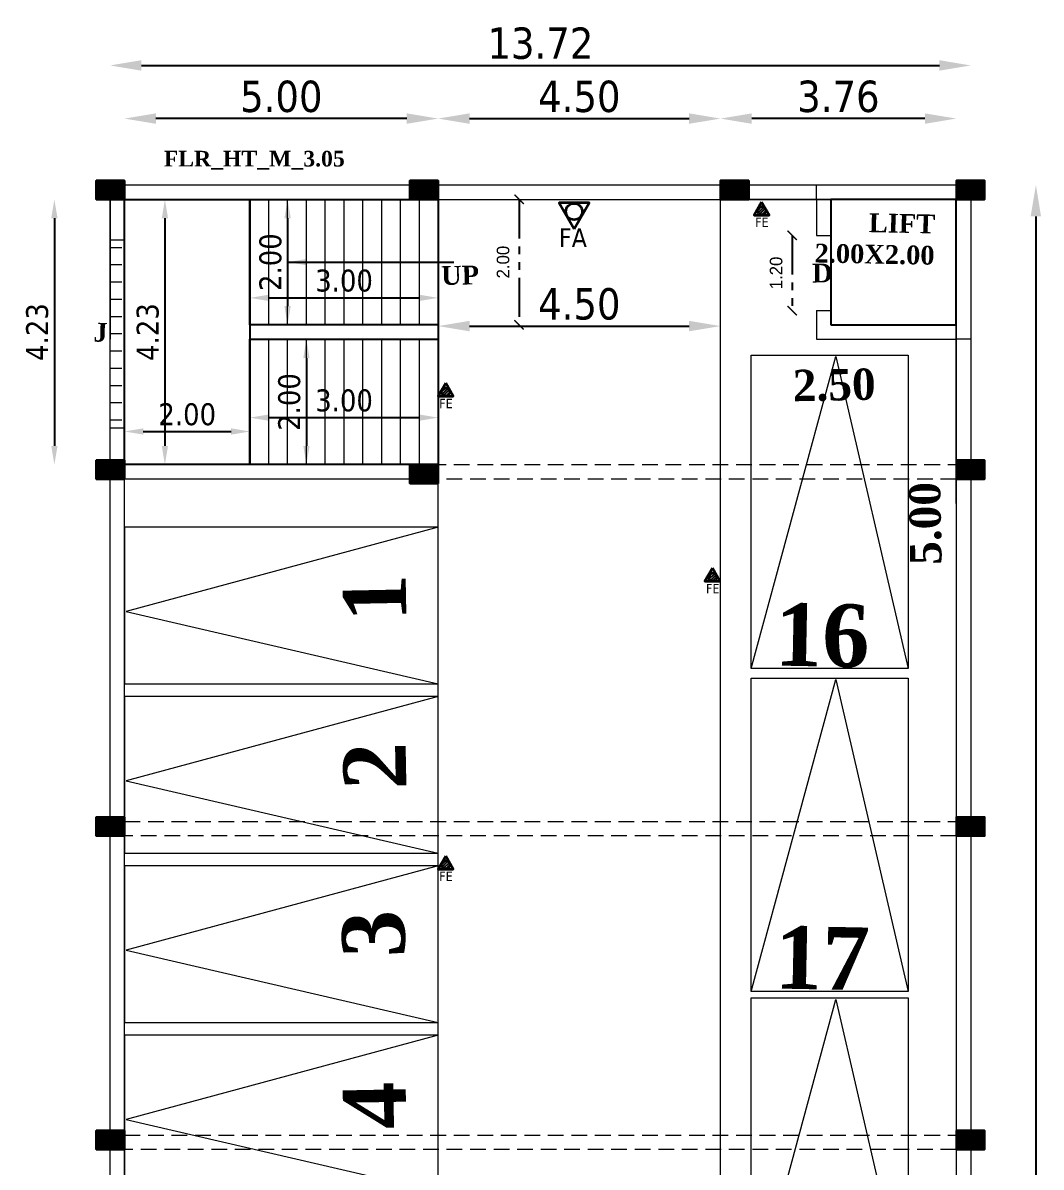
# Model space of a CAD drawing. Header units: metres. Extents: x -44 to 239, y -4 to 219.
# Drawn here: x 82.49 to 98.72, y 54.32 to 72.57 of the extents above; entities that cross this region are included whole.
import ezdxf

# ---------------------------------------------------------------- set-up
doc = ezdxf.new("R2010")
doc.units = ezdxf.units.M
doc.header["$MEASUREMENT"] = 0
doc.linetypes.add('001- GROUND FLOOR PLAN$0$HIDDEN', pattern=[0.375, 0.25, -0.125])
doc.linetypes.add('PHANTOM2', pattern=[1.25, 0.625, -0.125, 0.125, -0.125, 0.125, -0.125])
doc.layers.add('0 @ 1', color=7, linetype='Continuous')
doc.layers.add('A-Column RCC', color=6, linetype='Continuous', lineweight=30)
doc.layers.add('A-Hatch Concrete-TC', color=253, linetype='Continuous', lineweight=0)
doc.styles.add('CODE', font='tahoma.ttf')
doc.styles.add('MtXpl_Times_New_Roma', font='timesbd.ttf')
doc.styles.get("Standard").update_dxf_attribs({"font": 'arial.ttf'})
doc.styles.add('USA TEXT', font='GOTHIC.TTF')
doc.dimstyles.new('1-100-ED', dxfattribs={"dimtxt": 0.2, "dimasz": 0.15, "dimexe": 0.18, "dimexo": 0.0625, "dimgap": 0.15, "dimtad": 1, "dimzin": 0, "dimdsep": 46, "dimtxsty": 'USA TEXT', "dimblk": 'ARCHTICK', "dimcen": 0.1, "dimse1": 1, "dimse2": 1, "dimclrd": 256, "dimclrt": 256, "dimadec": 0, "dimazin": 0, "dimtfac": 1, "dimtofl": 0, "dimtmove": 0, "dimatfit": 3, "dimldrblk": 'ARCHTICK', "dimfxl": 0, "dimtolj": 1, "dimtzin": 0, "dimarcsym": 0})
doc.dimstyles.new('OUTER', dxfattribs={"dimscale": 0, "dimtxt": 0.35, "dimasz": 0.3, "dimexe": 0.18, "dimexo": 0.0625, "dimgap": 0.09, "dimtad": 1, "dimzin": 0, "dimdsep": 46, "dimtxsty": 'CODE', "dimcen": 0.09, "dimse1": 1, "dimse2": 1, "dimclrd": 256, "dimclrt": 1, "dimadec": 0, "dimazin": 0, "dimtfac": 1, "dimtofl": 0, "dimtmove": 2, "dimatfit": 3, "dimfxl": 0, "dimtolj": 1, "dimtzin": 0, "dimarcsym": 0})
pattern_1 = [(45, (14.558902, 43.005652), (-0.022097087, 0.022097087), [])]
pattern_2 = [(45, (18.811872, 47.594997), (-0.022097087, 0.022097087), [])]
pattern_3 = [(45, (14.558902, 50.546222), (-0.022097087, 0.022097087), [])]
pattern_4 = [(45, (19.594346, 53.435886), (-0.022097087, 0.022097087), [])]

# ---------------------------------------------------------------- blocks, each defined once
blk = doc.blocks.new('cq')
at = {"layer": 'A-Hatch Concrete-TC'}
h = blk.add_hatch(dxfattribs=at)
h.set_pattern_fill('ANSI31', scale=0.01, angle=90)
h.set_pattern_definition([(135, (0, 0), (-0.00088388347648, -0.00088388347648), [])])
h.paths.add_polyline_path([(8280.033, -864.633), (8280.033, -864.333), (8279.583, -864.333), (8279.583, -864.633)])
at = {"layer": 'A-Column RCC', "color": 7}
blk.add_lwpolyline([(8280.033, -864.633), (8280.033, -864.333), (8279.583, -864.333), (8279.583, -864.633)], close=True, dxfattribs=at)
blk = doc.blocks.new('*D1019')
at = {"lineweight": -2, "ltscale": 2}
blk.add_line((89.608, 67.731), (93.108, 67.731), dxfattribs=at)
at = {"ltscale": 2}
for points in [[(89.608, 67.814), (89.608, 67.648), (89.108, 67.731)], [(93.108, 67.814), (93.108, 67.648), (93.608, 67.731)]]:
    blk.add_solid(points, dxfattribs=at)
at = {"layer": 'Defpoints', "color": 0, "ltscale": 2}
for p in [(93.608, 67.731), (93.608, 67.731), (89.108, 63.275)]:
    blk.add_point(p, dxfattribs=at)
at = {"color": 1, "lineweight": 20, "ltscale": 2, "insert": (91.358, 68.081), "char_height": 0.5, "attachment_point": 5, "style": 'CODE'}
blk.add_mtext('\\A1;4.50', dxfattribs=at)
blk = doc.blocks.new('*D1020')
at = {"lineweight": -2, "ltscale": 2}
blk.add_line((84.378, 71.887), (97.098, 71.887), dxfattribs=at)
at = {"ltscale": 2}
for points in [[(84.378, 71.971), (84.378, 71.804), (83.878, 71.887)], [(97.098, 71.971), (97.098, 71.804), (97.598, 71.887)]]:
    blk.add_solid(points, dxfattribs=at)
at = {"layer": 'Defpoints', "color": 0, "ltscale": 2}
for p in [(97.598, 71.887), (83.878, 69.229), (97.598, 69.229)]:
    blk.add_point(p, dxfattribs=at)
at = {"color": 1, "lineweight": 20, "ltscale": 2, "insert": (90.738, 72.238), "char_height": 0.5, "attachment_point": 5, "style": 'CODE'}
blk.add_mtext('\\A1;13.72', dxfattribs=at)
blk = doc.blocks.new('*D1021')
at = {"lineweight": -2, "ltscale": 2}
blk.add_line((98.636, 69.481), (98.636, 19.264), dxfattribs=at)
at = {"ltscale": 2}
for points in [[(98.553, 69.481), (98.719, 69.481), (98.636, 69.981)], [(98.553, 19.264), (98.719, 19.264), (98.636, 18.764)]]:
    blk.add_solid(points, dxfattribs=at)
at = {"layer": 'Defpoints', "color": 0, "ltscale": 2}
for p in [(97.368, 69.981), (91.611, 18.764), (98.636, 18.764)]:
    blk.add_point(p, dxfattribs=at)
at = {"color": 1, "lineweight": 20, "ltscale": 2, "insert": (98.286, 44.373), "char_height": 0.5, "attachment_point": 5, "rotation": 90, "style": 'CODE'}
blk.add_mtext('\\A1;51.22', dxfattribs=at)
blk = doc.blocks.new('*D1022')
at = {"lineweight": -2, "ltscale": 2}
blk.add_line((88.608, 71.04), (84.608, 71.04), dxfattribs=at)
at = {"ltscale": 2}
for points in [[(84.608, 71.123), (84.608, 70.957), (84.108, 71.04)], [(88.608, 71.123), (88.608, 70.957), (89.108, 71.04)]]:
    blk.add_solid(points, dxfattribs=at)
at = {"layer": 'Defpoints', "color": 0, "ltscale": 2}
for p in [(84.108, 71.04), (84.108, 69.751), (89.108, 69.751)]:
    blk.add_point(p, dxfattribs=at)
at = {"color": 1, "lineweight": 20, "ltscale": 2, "insert": (86.608, 71.39), "char_height": 0.5, "attachment_point": 5, "style": 'CODE'}
blk.add_mtext('\\A1;5.00', dxfattribs=at)
blk = doc.blocks.new('*D1023')
at = {"lineweight": -2, "ltscale": 2}
blk.add_line((89.608, 71.04), (93.108, 71.04), dxfattribs=at)
at = {"ltscale": 2}
for points in [[(89.608, 71.123), (89.608, 70.957), (89.108, 71.04)], [(93.108, 71.123), (93.108, 70.957), (93.608, 71.04)]]:
    blk.add_solid(points, dxfattribs=at)
at = {"layer": 'Defpoints', "color": 0, "ltscale": 2}
for p in [(93.608, 71.04), (89.108, 69.307), (93.608, 69.307)]:
    blk.add_point(p, dxfattribs=at)
at = {"color": 1, "lineweight": 20, "ltscale": 2, "insert": (91.358, 71.39), "char_height": 0.5, "attachment_point": 5, "style": 'CODE'}
blk.add_mtext('\\A1;4.50', dxfattribs=at)
blk = doc.blocks.new('*D1024')
at = {"lineweight": -2, "ltscale": 2}
blk.add_line((96.868, 71.04), (94.108, 71.04), dxfattribs=at)
at = {"ltscale": 2}
for points in [[(94.108, 71.123), (94.108, 70.957), (93.608, 71.04)], [(96.868, 71.123), (96.868, 70.957), (97.368, 71.04)]]:
    blk.add_solid(points, dxfattribs=at)
at = {"layer": 'Defpoints', "color": 0, "ltscale": 2}
for p in [(93.608, 71.04), (93.608, 69.417), (97.368, 69.417)]:
    blk.add_point(p, dxfattribs=at)
at = {"color": 1, "lineweight": 20, "ltscale": 2, "insert": (95.488, 71.39), "char_height": 0.5, "attachment_point": 5, "style": 'CODE'}
blk.add_mtext('\\A1;3.76', dxfattribs=at)
blk = doc.blocks.new('*D1091')
at = {"lineweight": -2}
blk.add_line((84.752, 69.451), (84.752, 65.821), dxfattribs=at)
for points in [[(84.702, 69.451), (84.802, 69.451), (84.752, 69.751)], [(84.702, 65.821), (84.802, 65.821), (84.752, 65.521)]]:
    blk.add_solid(points)
at = {"layer": 'Defpoints', "color": 0}
for p in [(84.383, 69.751), (84.383, 65.521), (84.752, 65.521)]:
    blk.add_point(p, dxfattribs=at)
at = {"color": 1, "insert": (84.48, 67.636), "char_height": 0.35, "attachment_point": 5, "rotation": 90, "style": 'CODE'}
blk.add_mtext('\\A1;4.23', dxfattribs=at)
blk = doc.blocks.new('*D1092')
at = {"lineweight": -2}
blk.add_line((84.408, 66.05), (85.808, 66.05), dxfattribs=at)
for points in [[(84.408, 66.1), (84.408, 66), (84.108, 66.05)], [(85.808, 66.1), (85.808, 66), (86.108, 66.05)]]:
    blk.add_solid(points)
at = {"layer": 'Defpoints', "color": 0}
for p in [(84.108, 65.902), (86.108, 66.05), (86.108, 65.902)]:
    blk.add_point(p, dxfattribs=at)
at = {"color": 1, "insert": (85.108, 66.322), "char_height": 0.35, "attachment_point": 5, "style": 'CODE'}
blk.add_mtext('\\A1;2.00', dxfattribs=at)
blk = doc.blocks.new('*D1093')
at = {"lineweight": -2}
blk.add_line((87.008, 67.221), (87.008, 65.821), dxfattribs=at)
for points in [[(86.958, 67.221), (87.058, 67.221), (87.008, 67.521)], [(86.958, 65.821), (87.058, 65.821), (87.008, 65.521)]]:
    blk.add_solid(points)
at = {"layer": 'Defpoints', "color": 0}
for p in [(86.408, 67.521), (86.408, 65.521), (87.008, 65.521)]:
    blk.add_point(p, dxfattribs=at)
at = {"color": 1, "insert": (86.736, 66.521), "char_height": 0.35, "attachment_point": 5, "rotation": 90, "style": 'CODE'}
blk.add_mtext('\\A1;2.00', dxfattribs=at)
blk = doc.blocks.new('*D1094')
at = {"lineweight": -2}
blk.add_line((86.408, 66.271), (88.808, 66.271), dxfattribs=at)
for points in [[(86.408, 66.321), (86.408, 66.221), (86.108, 66.271)], [(88.808, 66.321), (88.808, 66.221), (89.108, 66.271)]]:
    blk.add_solid(points)
at = {"layer": 'Defpoints', "color": 0}
for p in [(86.108, 66.271), (89.108, 66.271), (89.108, 66.271)]:
    blk.add_point(p, dxfattribs=at)
at = {"color": 1, "insert": (87.608, 66.543), "char_height": 0.35, "attachment_point": 5, "style": 'CODE'}
blk.add_mtext('\\A1;3.00', dxfattribs=at)
blk = doc.blocks.new('*D1095')
at = {"lineweight": -2}
blk.add_line((86.408, 68.181), (88.808, 68.181), dxfattribs=at)
for points in [[(86.408, 68.231), (86.408, 68.131), (86.108, 68.181)], [(88.808, 68.231), (88.808, 68.131), (89.108, 68.181)]]:
    blk.add_solid(points)
at = {"layer": 'Defpoints', "color": 0}
for p in [(89.108, 68.181), (86.108, 67.969), (89.108, 67.969)]:
    blk.add_point(p, dxfattribs=at)
at = {"color": 1, "insert": (87.608, 68.454), "char_height": 0.35, "attachment_point": 5, "style": 'CODE'}
blk.add_mtext('\\A1;3.00', dxfattribs=at)
blk = doc.blocks.new('*D1096')
at = {"lineweight": -2}
blk.add_line((86.708, 69.451), (86.708, 68.051), dxfattribs=at)
for points in [[(86.658, 69.451), (86.758, 69.451), (86.708, 69.751)], [(86.658, 68.051), (86.758, 68.051), (86.708, 67.751)]]:
    blk.add_solid(points)
at = {"layer": 'Defpoints', "color": 0}
for p in [(86.608, 69.751), (86.608, 67.751), (86.708, 67.751)]:
    blk.add_point(p, dxfattribs=at)
at = {"color": 1, "insert": (86.436, 68.751), "char_height": 0.35, "attachment_point": 5, "rotation": 90, "style": 'CODE'}
blk.add_mtext('\\A1;2.00', dxfattribs=at)
blk = doc.blocks.new('*D1097')
at = {"lineweight": -2}
blk.add_line((82.99, 69.451), (82.99, 65.821), dxfattribs=at)
for points in [[(82.94, 69.451), (83.04, 69.451), (82.99, 69.751)], [(82.94, 65.821), (83.04, 65.821), (82.99, 65.521)]]:
    blk.add_solid(points)
at = {"layer": 'Defpoints', "color": 0}
for p in [(84.383, 69.751), (82.99, 65.521), (84.383, 65.521)]:
    blk.add_point(p, dxfattribs=at)
at = {"color": 1, "insert": (82.718, 67.636), "char_height": 0.35, "attachment_point": 5, "rotation": 90, "style": 'CODE'}
blk.add_mtext('\\A1;4.23', dxfattribs=at)
blk = doc.blocks.new('_ArchTick')
at = {"color": 0, "linetype": 'ByBlock', "const_width": 0.15}
blk.add_lwpolyline([(-0.5, -0.5), (0.5, 0.5)], dxfattribs=at)
blk = doc.blocks.new('*D508')
at = {"linetype": 'PHANTOM2', "lineweight": -2}
blk.add_line((90.398, 69.751), (90.398, 67.751), dxfattribs=at)
at = {"layer": 'Defpoints', "color": 0}
for p in [(88.883, 69.751), (88.883, 67.751), (90.398, 67.751)]:
    blk.add_point(p, dxfattribs=at)
at = {"lineweight": -2, "xscale": 0.15, "yscale": 0.15, "zscale": 0.15}
for p, rotation in [((90.398, 69.751), 90), ((90.398, 67.751), 270)]:
    blk.add_blockref('_ArchTick', p, dxfattribs=dict(at, rotation=rotation))
at = {"insert": (90.143, 68.751), "char_height": 0.2, "attachment_point": 5, "rotation": 90, "style": 'USA TEXT'}
blk.add_mtext('\\A1;2.00', dxfattribs=at)
blk = doc.blocks.new('*D509')
at = {"linetype": 'PHANTOM2', "lineweight": -2}
blk.add_line((94.751, 69.178), (94.751, 67.978), dxfattribs=at)
at = {"layer": 'Defpoints', "color": 0}
for p in [(95.138, 69.178), (94.751, 67.978), (95.138, 67.978)]:
    blk.add_point(p, dxfattribs=at)
at = {"lineweight": -2, "xscale": 0.15, "yscale": 0.15, "zscale": 0.15}
for p, rotation in [((94.751, 69.178), 90), ((94.751, 67.978), 270)]:
    blk.add_blockref('_ArchTick', p, dxfattribs=dict(at, rotation=rotation))
at = {"insert": (94.496, 68.578), "char_height": 0.2, "attachment_point": 5, "rotation": 90, "style": 'USA TEXT'}
blk.add_mtext('\\A1;1.20', dxfattribs=at)

msp = doc.modelspace()

# ---------------------------------------------------------------- hatches: boundary and pattern name
at = {"lineweight": 25}
h = msp.add_hatch(dxfattribs=at)
h.set_pattern_fill('ANSI31', color=256, scale=0.25)
h.set_pattern_definition(pattern_4)
h.paths.add_polyline_path([(94.19766, 69.57114, 1), (94.3288, 69.57114, 1)])
h = msp.add_hatch(dxfattribs=at)
h.set_pattern_fill('ANSI31', color=256, scale=0.25)
h.set_pattern_definition(pattern_4)
h.paths.add_polyline_path([(94.19766, 69.57114, 1), (94.3288, 69.57114, 1)])
at = {"lineweight": 20}
h = msp.add_hatch(dxfattribs=at)
h.set_pattern_fill('ANGLE', color=256)
h.set_pattern_definition([(0, (-1634.06234, 1662.88526), (0, 0.275), [0.2, -0.075]), (90, (-1634.06234, 1662.88526), (-0.275, 0), [0.2, -0.075])])
h.paths.add_polyline_path([(84.10792, 69.10695), (83.87869, 69.10695), (83.88205, 66.10695), (84.10792, 66.10695)])
at = {"lineweight": 25}
h = msp.add_hatch(dxfattribs=at)
h.set_pattern_fill('ANSI31', color=256, scale=0.25)
h.set_pattern_definition(pattern_3)
h.paths.add_polyline_path([(89.16222, 66.68148, 1), (89.29336, 66.68148, 1)])
h = msp.add_hatch(dxfattribs=at)
h.set_pattern_fill('ANSI31', color=256, scale=0.25)
h.set_pattern_definition(pattern_3)
h.paths.add_polyline_path([(89.16222, 66.68148, 1), (89.29336, 66.68148, 1)])
h = msp.add_hatch(dxfattribs=at)
h.set_pattern_fill('ANSI31', color=256, scale=0.25)
h.set_pattern_definition(pattern_2)
h.paths.add_polyline_path([(93.41519, 63.73025, 1), (93.54633, 63.73025, 1)])
h = msp.add_hatch(dxfattribs=at)
h.set_pattern_fill('ANSI31', color=256, scale=0.25)
h.set_pattern_definition(pattern_2)
h.paths.add_polyline_path([(93.41519, 63.73025, 1), (93.54633, 63.73025, 1)])
h = msp.add_hatch(dxfattribs=at)
h.set_pattern_fill('ANSI31', color=256, scale=0.25)
h.set_pattern_definition(pattern_1)
h.paths.add_polyline_path([(89.16222, 59.14091, 1), (89.29336, 59.14091, 1)])
h = msp.add_hatch(dxfattribs=at)
h.set_pattern_fill('ANSI31', color=256, scale=0.25)
h.set_pattern_definition(pattern_1)
h.paths.add_polyline_path([(89.16222, 59.14091, 1), (89.29336, 59.14091, 1)])

# ---------------------------------------------------------------- linework, layer by layer
at = {"lineweight": 20}
for p, q in [((83.87792, 65.29107), (83.88292, 69.75107)), ((84.10792, 69.75107), (84.10792, 65.52107)), ((86.40792, 67.75107), (86.40792, 69.75107)), ((86.70792, 67.75107), (86.70792, 69.75107)), ((87.00792, 67.75107), (87.00792, 69.75107)), ((87.30792, 67.75107), (87.30792, 69.75107)), ((87.60792, 67.75107), (87.60792, 69.75107)), ((87.90792, 67.75107), (87.90792, 69.75107)), ((88.20792, 67.75107), (88.20792, 69.75107)), ((88.50792, 67.75107), (88.50792, 69.75107)), ((88.80792, 67.75107), (88.80792, 69.75107)), ((89.10792, 18.99407), (89.10792, 69.75107)), ((93.60792, 18.99407), (93.60792, 69.75107)), ((97.36792, 69.75107), (94.05792, 69.75107)), ((97.36792, 64.90107), (97.36792, 69.75107)), ((95.13792, 69.17751), (95.36792, 69.17751)), ((83.87869, 69.10695), (84.10792, 69.10695)), ((95.13792, 67.97751), (95.36792, 67.97751)), ((86.40792, 65.52107), (86.40792, 67.52107)), ((86.70792, 65.52107), (86.70792, 67.52107)), ((87.00792, 65.52107), (87.00792, 67.52107)), ((87.30792, 65.52107), (87.30792, 67.52107)), ((87.60792, 65.52107), (87.60792, 67.52107)), ((87.90792, 65.52107), (87.90792, 67.52107)), ((88.20792, 65.52107), (88.20792, 67.52107)), ((88.50792, 65.52107), (88.50792, 67.52107)), ((88.80792, 65.52107), (88.80792, 67.52107)), ((94.09792, 62.26898), (95.44461, 67.24381)), ((95.44461, 67.24381), (96.59792, 62.26898)), ((83.87869, 66.10695), (84.10792, 66.10695)), ((84.10792, 65.29107), (83.87792, 65.29107)), ((89.10792, 64.5255), (84.13309, 63.1788)), ((84.13309, 63.1788), (89.10792, 62.0255)), ((94.09792, 57.11851), (95.44461, 62.09334)), ((95.44461, 62.09334), (96.59792, 57.11851)), ((89.10792, 61.8255), (84.13309, 60.4788)), ((84.13309, 60.4788), (89.10792, 59.3255)), ((89.10792, 59.12555), (84.13309, 57.77886)), ((84.13309, 57.77886), (89.10792, 56.62555)), ((94.09792, 52.01851), (95.44461, 56.99334)), ((95.44461, 56.99334), (96.59792, 52.01851)), ((89.10792, 56.42555), (84.13309, 55.07886)), ((84.13309, 55.07886), (89.10792, 53.92555))]:
    msp.add_line(p, q, dxfattribs=at)
at = {"linetype": '001- GROUND FLOOR PLAN$0$HIDDEN', "lineweight": 20}
for p, q in [((84.10792, 65.52107), (97.36792, 65.52107)), ((97.36792, 65.29107), (84.10792, 65.29107)), ((84.10792, 59.83107), (97.36792, 59.83107)), ((97.36792, 59.60107), (84.10792, 59.60107)), ((84.10792, 54.83107), (97.36792, 54.83107)), ((97.36792, 54.60107), (84.10792, 54.60107))]:
    msp.add_line(p, q, dxfattribs=at)
at = {"lineweight": 20}
for points in [[(83.87792, 18.76407), (83.87792, 69.98107), (97.59792, 69.98107), (97.59792, 18.76407)], [(84.10792, 18.99407), (84.10792, 69.75107), (97.36792, 69.75107), (97.36792, 18.99407)], [(94.09792, 67.26898), (96.59792, 67.26898), (96.59792, 62.26898), (94.09792, 62.26898)], [(84.10792, 64.5255), (84.10792, 62.0255), (89.10792, 62.0255), (89.10792, 64.5255)], [(94.09792, 62.11851), (96.59792, 62.11851), (96.59792, 57.11851), (94.09792, 57.11851)], [(84.10792, 61.8255), (84.10792, 59.3255), (89.10792, 59.3255), (89.10792, 61.8255)], [(84.10792, 59.12555), (84.10792, 56.62555), (89.10792, 56.62555), (89.10792, 59.12555)], [(94.09792, 57.01851), (96.59792, 57.01851), (96.59792, 52.01851), (94.09792, 52.01851)], [(84.10792, 56.42555), (84.10792, 53.92555), (89.10792, 53.92555), (89.10792, 56.42555)]]:
    msp.add_lwpolyline(points, close=True, dxfattribs=at)
for points in [[(95.13792, 69.75107), (95.13792, 69.98107), (97.59792, 69.98107), (97.59792, 67.52107), (97.36792, 67.52107)], [(88.65792, 69.75107), (84.10792, 69.75107)], [(95.13792, 69.75107), (95.13792, 69.17751)], [(95.36792, 67.97751), (95.36792, 67.75107), (97.36792, 67.75107), (97.36792, 69.75107), (95.36792, 69.75107), (95.36792, 69.17751)], [(95.13792, 67.97751), (95.13792, 67.52107), (97.36792, 67.52107)], [(89.10792, 65.52107), (84.10792, 65.52107)], [(89.10792, 65.29107), (84.10792, 65.29107)]]:
    msp.add_lwpolyline(points, dxfattribs=at)
for points in [[(84.10792, 69.75107), (86.10792, 69.75107), (86.10792, 65.52107), (84.10792, 65.52107)], [(84.10792, 69.75107), (89.10792, 69.75107), (89.10792, 65.52107), (84.10792, 65.52107)], [(89.10792, 67.75107), (86.10792, 67.75107), (86.10792, 69.75107), (89.10792, 69.75107)], [(95.36792, 67.75107), (97.36792, 67.75107), (97.36792, 69.75107), (95.36792, 69.75107)], [(86.10792, 67.52107), (89.10792, 67.52107), (89.10792, 65.52107), (86.10792, 65.52107)]]:
    msp.add_lwpolyline(points, close=True)
at = {"lineweight": 35}
for points in [[(94.26323, 69.70956), (94.14336, 69.50193), (94.38311, 69.50193)], [(94.26323, 69.70956), (94.14336, 69.50193), (94.38311, 69.50193)], [(91.27462, 69.28019), (91.51437, 69.69545), (91.03487, 69.69545)], [(91.27462, 69.28019), (91.51437, 69.69545), (91.03487, 69.69545)], [(89.22779, 66.8199), (89.10792, 66.61227), (89.34766, 66.61227)], [(89.22779, 66.8199), (89.10792, 66.61227), (89.34766, 66.61227)], [(93.48076, 63.86867), (93.36089, 63.66104), (93.60063, 63.66104)], [(93.48076, 63.86867), (93.36089, 63.66104), (93.60063, 63.66104)], [(89.22779, 59.27933), (89.10792, 59.0717), (89.34766, 59.0717)], [(89.22779, 59.27933), (89.10792, 59.0717), (89.34766, 59.0717)]]:
    msp.add_lwpolyline(points, close=True, dxfattribs=at)
for centre, radius in [((91.27462, 69.55703), 0.13114), ((91.27462, 69.55703), 0.13114), ((94.26323, 69.57114), 0.06557), ((94.26323, 69.57114), 0.06557), ((89.22779, 66.68148), 0.06557), ((89.22779, 66.68148), 0.06557), ((93.48076, 63.73025), 0.06557), ((93.48076, 63.73025), 0.06557), ((89.22779, 59.14091), 0.06557), ((89.22779, 59.14091), 0.06557)]:
    msp.add_circle(centre, radius, dxfattribs=at)

# ---------------------------------------------------------------- block references
at = {"lineweight": 20}
for p in [(-8195.92541, 934.3836), (-8190.92541, 934.3836), (-8195.92541, 929.9236), (-8195.92541, 924.2336), (-8195.92541, 919.2336)]:
    msp.add_blockref('cq', p, dxfattribs=at)
at = {"lineweight": 20, "xscale": -1}
for p in [(8373.64124, 934.3836), (8377.40124, 934.3836), (8377.40124, 929.9236), (8377.40124, 924.2336), (8377.40124, 919.2336)]:
    msp.add_blockref('cq', p, dxfattribs=at)
at = {"lineweight": 20, "xscale": -1, "rotation": 180}
msp.add_blockref('cq', (-8190.92541, -799.11145), dxfattribs=at)

# ---------------------------------------------------------------- texts
at = {"lineweight": 35, "style": 'CODE'}
for s, height, p in [('FE', 0.15, (94.16108, 69.31154)), ('FE', 0.15, (94.16108, 69.31154)), ('FA', 0.3, (91.03375, 68.9906)), ('FE', 0.15, (89.12564, 66.42187)), ('FE', 0.15, (89.12564, 66.42187)), ('FE', 0.15, (93.37861, 63.47065)), ('FE', 0.15, (93.37861, 63.47065)), ('FE', 0.15, (89.12564, 58.8813)), ('FE', 0.15, (89.12564, 58.8813))]:
    msp.add_text(s, height=height, dxfattribs=at).set_placement(p)
at = {"lineweight": 20, "style": 'MtXpl_Times_New_Roma'}
for s, height, rotation, p in [('UP', 0.3, 1.128911, (89.15867, 68.38591)), ('D', 0.3, 1.128911, (95.07194, 68.42478)), ('J', 0.3, 358.871089, (83.60955, 67.48487)), ('1', 1, 91.128911, (88.60318, 63.0263)), ('16', 1, 358.871089, (94.46541, 62.31836)), ('2', 1, 91.128911, (88.60278, 60.34653)), ('3', 1, 91.128911, (88.58134, 57.67146)), ('17', 1, 358.871089, (94.46541, 57.16789)), ('4', 1, 91.128911, (88.60304, 54.93358))]:
    msp.add_text(s, height=height, rotation=rotation, dxfattribs=at).set_placement(p)
at = {"insert": (84.73434, 70.52581), "char_height": 0.25, "width": 2.5822321, "attachment_point": 1, "style": 'MtXpl_Times_New_Roma'}
msp.add_mtext('FLR_HT_M_3.05', dxfattribs=at)
at = {"lineweight": 20, "width": 1.2966712}
for s, insert, char_height, attachment_point, rotation in [('{\\fTimes New Roman|b1|i0|c0|p18;LIFT\\P2.00X2.00}', (97.034, 69.50855), 0.3, 3, 358.871089), ('{\\fTimes New Roman|b1|i0|c0|p18;2.50}', (96.08631, 66.54698), 0.5, 9, 1.128911), ('{\\fTimes New Roman|b1|i0|c0|p18;5.00}', (97.12146, 65.24839), 0.5, 9, 90.970275)]:
    msp.add_mtext(s, dxfattribs=dict(at, insert=insert, char_height=char_height, attachment_point=attachment_point, rotation=rotation))

# ---------------------------------------------------------------- dimensions: what is measured, and where the dimension line sits
for base, p1, p2, picture, middle in [((90.39813, 67.75107), (88.88292, 69.75107), (88.88292, 67.75107), '*D508', (90.1431, 68.75107)), ((94.75135, 67.97751), (95.13792, 69.17751), (95.13792, 67.97751), '*D509', (94.49632, 68.57751))]:
    dim = msp.add_linear_dim(base=base, p1=p1, p2=p2, angle=90, dimstyle='1-100-ED', override={"dimfxl": 75, "dimarcsym": 2})
    dim.commit()
    dim.dimension.update_dxf_attribs({"geometry": picture, "text_midpoint": middle})
at = {"layer": '0 @ 1', "lineweight": 20, "ltscale": 2}
for base, p1, p2, picture, middle in [((97.59792, 71.88747), (83.87792, 69.22892), (97.59792, 69.22892), '*D1020', (90.73792, 72.23787)), ((84.10792, 71.03995), (89.10792, 69.75107), (84.10792, 69.75107), '*D1022', (86.60792, 71.39019)), ((93.60792, 71.03995), (89.10792, 69.30673), (93.60792, 69.30673), '*D1023', (91.35792, 71.39019)), ((93.60792, 71.03995), (97.36792, 69.41658), (93.60792, 69.41658), '*D1024', (95.48792, 71.39036)), ((93.60792, 67.73107), (89.10792, 63.2755), (93.60792, 67.73107), '*D1019', (91.35792, 68.08131))]:
    dim = msp.add_linear_dim(base=base, p1=p1, p2=p2, dimstyle='OUTER', override={"dimscale": 1, "dimtxt": 0.5, "dimasz": 0.5, "dimtad": 3, "dimtix": 0, "dimtofl": 0, "dimtmove": 2, "dimatfit": 3}, dxfattribs=at)
    dim.commit()
    dim.dimension.update_dxf_attribs({"geometry": picture, "text_midpoint": middle})
dim = msp.add_linear_dim(base=(98.63613, 18.76407), p1=(97.36792, 69.98107), p2=(91.6109, 18.76407), angle=90, dimstyle='OUTER', override={"dimscale": 1, "dimtxt": 0.5, "dimasz": 0.5, "dimtad": 3, "dimtix": 0, "dimtofl": 0, "dimtmove": 2, "dimatfit": 3}, dxfattribs=at)
dim.commit()
dim.dimension.update_dxf_attribs({"geometry": '*D1021', "text_midpoint": (98.28572, 44.37257)})
at = {"layer": '0 @ 1'}
for base, p1, p2, picture, middle in [((82.99014, 65.52107), (84.38295, 69.75107), (84.38295, 65.52107), '*D1097', (82.71785, 67.63607)), ((84.75228, 65.52107), (84.38295, 69.75107), (84.38295, 65.52107), '*D1091', (84.47999, 67.63607)), ((86.70792, 67.75107), (86.60792, 69.75107), (86.60792, 67.75107), '*D1096', (86.43563, 68.75107)), ((87.00792, 65.52107), (86.40792, 67.52107), (86.40792, 65.52107), '*D1093', (86.73563, 66.52107))]:
    dim = msp.add_linear_dim(base=base, p1=p1, p2=p2, angle=90, dimstyle='OUTER', override={"dimscale": 1, "dimtix": 0, "dimtofl": 0, "dimtmove": 2, "dimatfit": 3}, dxfattribs=at)
    dim.commit()
    dim.dimension.update_dxf_attribs({"geometry": picture, "text_midpoint": middle})
for base, p1, p2, picture, middle in [((89.10792, 68.18131), (86.10792, 67.96904), (89.10792, 67.96904), '*D1095', (87.60792, 68.4536)), ((89.10792, 66.27102), (86.10792, 66.27102), (89.10792, 66.27102), '*D1094', (87.60792, 66.54331)), ((86.10792, 66.04952), (84.10792, 65.90187), (86.10792, 65.90187), '*D1092', (85.10792, 66.32181))]:
    dim = msp.add_linear_dim(base=base, p1=p1, p2=p2, dimstyle='OUTER', override={"dimscale": 1, "dimtix": 0, "dimtofl": 0, "dimtmove": 2, "dimatfit": 3}, dxfattribs=at)
    dim.commit()
    dim.dimension.update_dxf_attribs({"geometry": picture, "text_midpoint": middle})

# ---------------------------------------------------------------- leaders
at = {"layer": '0 @ 1', "lineweight": 20}
msp.add_leader([(86.70792, 68.75107), (89.35971, 68.75107)], dimstyle='OUTER', override={"dimscale": 1, "dimgap": 0.09, "dimtad": 0}, dxfattribs=at)

doc.saveas('drawing.dxf')
